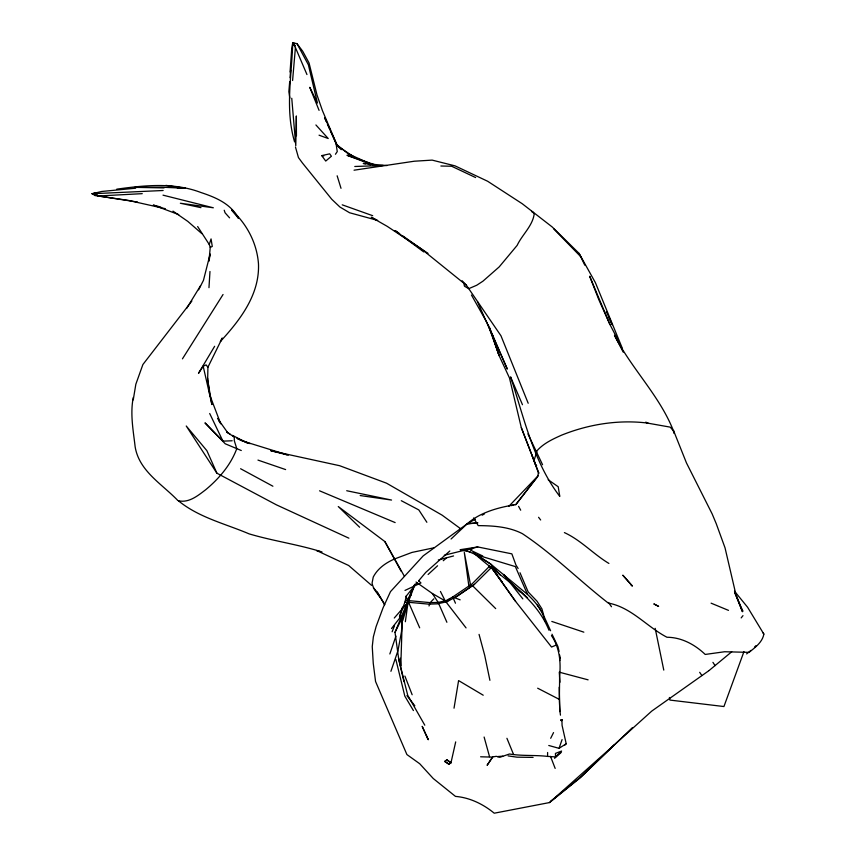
<?xml version="1.0" encoding="UTF-8"?>
<svg xmlns="http://www.w3.org/2000/svg" width="856" height="856" viewBox="0 0 856 856"><rect width="100%" height="100%" fill="white"/><g stroke="black" fill="none" stroke-linecap="round" stroke-linejoin="round"><path stroke-width="1.28" d="M133.247 399.88L135.837 384.248L142.888 364.538L191.862 301.034M502.804 756.158L497.24 756.597L499.915 757.282L509.481 753.997C522.117 756.148 534.968 754.885 547.562 756.404L547.615 752.499M116.769 189.165C144.611 185.292 174.046 182.232 200.914 192.504C215.851 197.458 230.917 203.728 238.578 218.462L231.655 210.116C246.945 224.122 256.918 243.072 258.48 263.841C259.721 294.635 240.161 319.984 220.367 341.533L222.271 338.045L207.922 367.203L207.644 380.021L211.881 404.567L210.03 396.146M402.213 621.488L400.801 666.107L400.234 658.189M355.711 158.039L337.35 145.862L322.412 110.552L317.03 95.091L309.037 62.916L302.746 51.296L296.989 43.645L292.72 42.8C291.778 75.906 284.973 109.226 294.571 141.829M208.971 287.67L209.966 271.502M290.066 72.011L291.736 48.492L292.72 42.8L294.122 43.217M559.76 711.614L559.214 687.218M289.703 81.555L288.857 91.71L289.842 98.151M290.024 77.746L290.655 70.128M292.591 80.507L295.416 47.529L292.72 42.8M197.65 226.54L209.249 244.484L210.234 247.405L208.982 261.101L210.073 254.97M426.545 736.021L422.179 726.348L428.235 739.745L426.566 735.786M448.854 764.215L450.984 762.536L446.907 759.85L444.767 761.476L448.854 764.215L450.952 762.857L455.692 741.895M133.258 397.505C130.037 413.983 133.269 430.45 135.152 446.843C139.1 470.993 161.805 483.897 177.459 500.129M632.263 585.911L622.911 575.296L632.263 585.911L631.011 584.798M405.359 621.723L408.012 602.528L402.395 617.497L395.012 632.359L398.746 659.313L403.946 681.622M673.479 431.285L673.522 431.017C659.719 395.707 631.535 368.85 614.48 335.263L623.243 352.169M454.022 708.19L458.591 680.584L483.223 695.211M444.767 761.476L446.907 759.85M560.455 715.167C558.808 702.369 559.674 689.455 559.578 676.636C560.958 662.512 559.856 647.864 551.457 635.601M210.148 253.943L203.45 280.372L198.624 289.799M95.198 193.959L94.93 195.51L97.327 194.783M402.47 607.139L399.463 617.058L404.942 602.057L406.365 595.808M477.466 301.633L507.308 369.064L487.974 324.37L499.144 355.668L509.47 377.935L521.315 427.647L538.585 472.405L537.611 476.642L515.772 504.655C498.898 507.223 480.023 512.359 467.269 523.744L477.776 522.823M734.48 591.164L747.609 607.268L763.862 634.103C762.407 642.289 755.11 647.468 749.075 652.358L724.625 651.748L705.216 654.444C694.847 644.536 681.569 637.335 666.952 637.249C646.719 626.71 631.386 607.3 608.231 603.041C579.191 580.475 553.051 554.025 522.353 533.652C508.817 526.707 493.163 525.712 478.204 525.627L473.646 517.912M402.812 620.472L408.012 602.528M209.249 244.484L211.058 238.91L212.277 246.432L210.234 247.405M389.844 653.973L395.932 636.115M390.914 671.297L397.965 650.71L401.475 631.803L402.395 617.497L415.085 584.102M548.76 745.48L559.032 748.326L562.082 739.605M428.995 605.973L430.204 602.635L433.842 598.826M743.95 651.63L723.93 706.542L669.948 700.08L669.403 697.48M395.012 632.359L414.358 585.13M392.112 631.771L394.52 625.704M407.713 600.195L414.422 585.055M550.686 738.289L553.543 732.586M95.348 194.74L94.93 195.51L96.107 195.104M214.642 346.284L198.506 373.323L203.182 366.229L206.103 364.902L207.922 367.203M492.735 756.918L487.203 765.136L492.735 756.918L496.448 756.297M186.597 308.47L200.539 285.722M182.456 358.846L223.052 294.507M335.445 154.262L337.253 151.598L336.162 144.236L341.17 149.661M490.402 567.079L489.579 566.158L490.402 567.079L490.723 566.608L489.536 566.223L472.212 583.781L452.738 596.996L446.072 600.612L438.186 602.431L430.204 602.635L405.819 600.345M741.178 617.904L742.976 615.646M515.772 504.655L538.124 475.754L508.774 506.378M555.523 756.897L561.59 751.044L555.458 753.408L555.523 756.897L547.562 756.404M391.513 628.539L401.839 615.357M561.943 719.821L561.183 720.602L561.761 719.757L561.44 720.463L560.744 720.142L561.943 719.821L561.183 720.602L560.744 720.142L561.943 719.821L562.06 725.3L566.212 743.768L564.928 745.062M405.787 596.653L417.011 582.775M408.494 598.162L411.212 594.856M418.531 580.957L425.764 572.386L449.817 550.997M394.274 618.011L406.054 604.497M754.489 647.19L755.848 645.713M449.614 598.89L446.843 601.854L432.344 593.497L416.027 582.027M405.049 601.982L428.706 604.133L437.395 603.865L447.067 601.672L457.81 595.797L474.47 584.327L491.376 567.549M708.618 670.869L651.726 711.111L614.458 744.731L580.154 777.858L549.456 802.575L494.244 813.2C483.169 804.105 469.869 797.621 455.467 796.39L433.264 778.532L419.708 763.734L406.9 754.553L375.559 681.494L373.248 663.293L372.253 646.601L373.355 636.864L376.094 626.613L383.103 607.717L390.497 591.624L423.185 555.886L467.13 523.851L477.616 522.941M451.059 539.013L467.13 523.851M632.263 727.771L581.063 776.788L550.74 801.323M428.107 574.494L437.566 565.773M554.581 758.32L561.194 752.435M549.456 802.575L614.458 744.731M443.258 560.733L446.276 558.112M731.73 651.78L708.961 670.623M746.625 653.909L750.905 650.432M470.533 584.948L468.863 586.114L464.294 552.398L470.533 584.948L472.694 585.857L495.699 608.616M455.51 597.188L474.47 584.327M293.929 45.304L294.806 45.165M559.032 748.326L566.212 743.768M467.269 523.744L475.283 519.143M482.163 515.205L484.453 513.889M404.984 590.415L420.959 582.957L418.541 580.625M556.186 645.092L551.532 647.029L515.59 601.394L491.312 567.175L515.59 601.394M511.257 505.639L513.739 504.815M490.616 566.565L488.947 567.164L491.847 568.063L502.279 582.123M480.612 756.79L491.997 757.1M165.379 208.704L128.25 200.379L95.187 195.51L92.138 193.734L95.23 192.889M444.285 555.255L477.798 546.952L511.856 553.853L515.954 565.056L518.126 568.502M438.283 559.985L453.552 555.951M137.516 202.037L98.119 196.003L92.138 193.734L101.736 191.476L135.665 188.202M321.738 155.621L329.71 153.834L331.4 156.231L325.729 161.056L321.738 155.621L323.782 155.974M433.885 547.808L411.95 552.43L394.851 558.861C386.067 562.606 377.774 568.309 373.259 577.03L372.071 583.086C373.548 591.528 381.466 596.953 384.59 604.903M477.798 546.952L460.111 549.712M354.052 170.194L414.304 161.217L432.141 160.115L455.071 165.871L487.642 181.258L522.235 203.728L552.152 226.926L579.116 253.419L595.402 282.673L622.462 348.638L609.911 324.467L598.804 299.675L589.677 276.242L609.911 324.467M92.138 193.734L163.132 190.503M98.119 196.003L142.235 193.659M241.285 450.524L225.235 443.793L204.98 422.875L222.935 441.15L232.179 440.765M354.78 166.492L383.039 165.497M408.151 602.474L410.078 602.463M533.095 757.4L516.96 757.164L508.132 755.912M164.063 187.892L134.841 187.368L161.987 187.196L185.313 188.277L165.893 185.367M177.353 188.138L185.313 188.277M440.883 166.011L451.626 166.235L475.626 177.556M387.051 165.572L363.254 163.453L365.715 163.881M360.183 495.549L391.545 500.054L346.712 490.734M368.176 164.309L370.648 164.737M294.154 45.015L295.331 45.785M468.125 548.771L471.998 549.531M470.222 551.895L460.742 550.012L466.188 550.451L475.743 554.613L515.355 566.597L527.531 594.46C535.385 601.928 542.458 610.168 544.951 620.996M200.957 207.644L180.359 203.246L213.337 207.783L163.014 195.157M321.995 551.96C298.049 544.395 273.203 541.035 249.107 533.866C225.149 523.679 198.849 517.559 178.337 500.728L178.101 500.514M287.07 454.836L270.764 450.705L339.629 465.707L386.538 483.191L442.135 515.173L460.26 528.473M319.16 551.2L316.645 550.558L348.66 565.495L371.558 585.354M588.104 679.846L559.268 672.174L559.963 682.243M377.678 220.42L349.569 212.748L339.896 207.013L331.754 199.266L302.457 163.014L298.444 157.558L295.481 147.082M160.757 207.056L153.342 205.066L178.733 214.61M288.322 455.157L241.488 440.658L237.005 438.347L250.059 443.654M551.82 621.445L583.846 632.167M375.549 164.973L347.001 155.278L370.284 164.106M257.966 460.089L285.626 469.58M342.229 204.83L372.702 215.691M319.053 135.184L328.212 138.522L315.918 124.965M460.154 599.853L452.738 596.996L455.467 603.223M395.151 522.588L319.555 490.809M482.741 556.004L470.351 550.098M711.101 603.17L728.488 610.371M247.266 443.108L232.554 435.394L234.287 436.977L234.309 440.754L236.78 448.63C230.778 464.947 218.986 478.654 205.761 489.675C197.95 495.624 188.791 503.253 178.337 500.728M337.05 144.889L348.339 153.898L372.852 164.908M348.884 538.178L276.36 504.815L216.889 473.186L186.244 425.999L206.885 450.684L216.889 473.186M376.608 219.896L371.279 217.253L387.18 226.326L428.011 253.344M537.664 688.203L559.321 699.384M564.393 532.593C581.021 540.232 593.358 554.1 608.905 563.441M401.293 500.696L418.809 509.919L426.866 522.278M240.6 468.735L272.893 486.219M229.9 433.949L226.69 432.109L234.287 436.977M348.339 153.898L355.754 158.232M475.743 554.613L490.702 564.072L527.531 594.46M444.788 761.433L448.876 764.13M446.864 760.096L450.952 762.857M172.987 211.122L187.796 221.383L201.834 233.624M548.182 479.756L558.198 486.732L559.792 496.405C533.309 461.908 523.99 417.332 510.561 376.897L522.47 404.706M395.247 230.596L399.613 233.667M402.887 235.967L421.441 249.01L466.488 285.358L500.974 335.798L528.184 403.251M395.119 230.671L423.741 251.931M404.439 576.377L384.868 541.57L338.27 506.549L359.627 527.253M548.996 630.251C534.925 595.391 499.658 576.837 473.208 552.452L490.702 564.072L500.385 575.189M503.756 574.397L508.229 580.272L527.564 597.916M553.789 228.927L580.657 256.597M508.229 580.272L519.742 591.796M536.637 465.589L535.235 464.123L534.037 460.56L537.14 450.588C543.699 443.322 552.591 439.192 561.408 435.233C588.275 424.373 617.807 419.59 646.697 422.96L670.216 427.133L673.522 431.017M462.122 280.736L466.488 285.358M373.398 587.944L377.293 592.224L384.665 604.678M229.579 217.852L225.064 212.78L224.219 210.244M533.01 212.181L531.555 211.346L534.24 213.572C532.892 225.695 522.117 234.715 517.142 245.383L499.176 266.922L482.934 281.185L476.728 285.241L468.746 288.665L464.498 286.225L464.016 284.331M504.27 575.285L522.845 598.89M491.954 568.149L494.372 571.155L492.575 567.646M406.921 695.628L414.85 705.783M538.574 517.292L540.66 519.988M466.049 627.897L445.216 600.912L440.433 591.442M608.445 602.485L611.494 606.744M537.418 605.139L541.762 611.623M217.52 418.402L227.493 432.408M518.576 506.345L520.694 510.187M699.684 672.313L701.888 675.545M712.93 662.351L715.081 665.615M432.344 593.497L438.186 602.431L446.885 622.269M763.081 632.894L763.862 634.103M218.697 420.585L220.056 422.768M413.416 710.566L404.824 696.11L395.846 659.43M377.293 592.224L380.685 597.959M427.433 737.99L428.268 739.423M471.453 295.01L487.332 323.236M384.868 541.57L401.111 571.209M740.932 607.792L742.858 611.291L734.716 592.373M424.79 725.203L407.713 695.254L398.746 659.313M296.989 43.645L308.385 64.821L317.426 103.041L309.786 87.333L319.074 110.36M406.418 597.338L419.675 627.822M552.002 634.21L557.919 646.515L559.086 651.395M579.116 253.419L584.819 265.21M527.927 433.917L542.576 464.744M209.699 413.512L222.935 441.15M608.937 317.587L612.254 324.713L606.316 311.573M324.734 117.914L326.939 122.761M328.041 125.19L329.699 128.839M330.801 131.268L337.403 145.83M324.702 117.882L326.275 121.445M327.313 123.81L337.232 146.355M295.416 47.529L306.951 74.536M550.601 630.754L544.052 616.47L541.912 608.851L537.033 601.233L528.152 591.913L519.999 572.739M506.923 738.3L513.589 754.532M220.73 423.848L210.18 396.125M734.705 592.534L742.473 611.73L735.86 594.299L725.032 547.84L716.237 523.679L712.149 513.9L686.448 462.893L673.544 430.579L673.693 433.115M404.899 676.08L412.153 694.74M521.315 427.647L534.85 462.668M550.515 756.383L555.159 768.41M531.897 455.06L538.692 473.539L538.585 472.405M489.493 327.474L499.144 355.668L492.264 334.322M337.146 175.801L341.009 188.309M484.111 737.037L489.546 756.693M479.06 634.392L484.71 655.364L489.91 680.317M559.557 654.883L560.38 658.285M203.182 366.229L209.955 395.911M655.193 628.347L663.775 670.088M207.601 378.224L209.763 394.937M291.757 98.279L295.78 145.755L296.347 115.967L296.444 135.783M559.631 657.376L559.845 660.522M658.553 606.337L654.016 604.004L658.553 606.337M648.099 423.346L645.852 422.297L648.099 423.346"/></g></svg>
